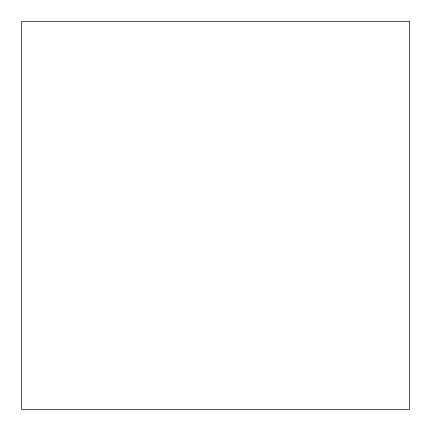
<?xml version="1.0" encoding="UTF-8"?>
<svg xmlns="http://www.w3.org/2000/svg" width="431" height="431" viewBox="0 0 431 431"><rect width="100%" height="100%" fill="white"/><g stroke="black" fill="none" stroke-linecap="round" stroke-linejoin="round"><path stroke-width="0.65" d="M409.45 21.55L21.55 21.55L21.55 409.45L409.45 409.45L409.45 21.55"/></g></svg>
